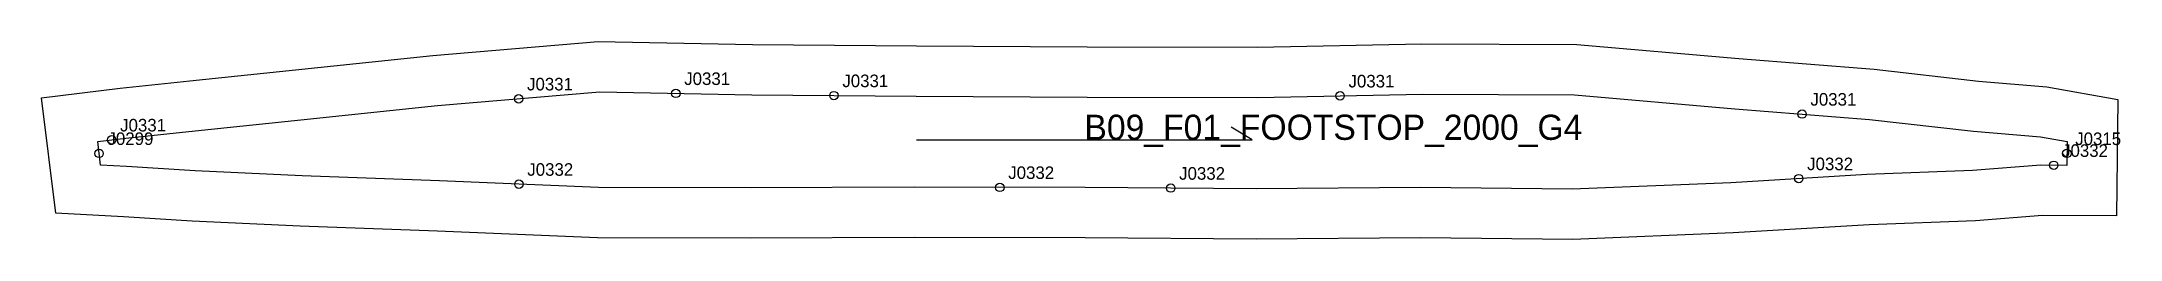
# Model space of a CAD drawing. Header units: millimetres. Extents: x -13 to 482, y -23 to 24.
import ezdxf

# ---------------------------------------------------------------- set-up
doc = ezdxf.new("R2010")
doc.units = ezdxf.units.MM
for name, color, linetype in [('CUT', 1, 'Continuous'), ('GRAIN', 3, 'Continuous'), ('LABEL', 7, 'Continuous'), ('NOTCH', 2, 'Continuous'), ('SEW', 5, 'Continuous')]:
    doc.layers.add(name, color=color, linetype=linetype)

msp = doc.modelspace()

# ---------------------------------------------------------------- linework, layer by layer
at = {"layer": 'CUT'}
msp.add_lwpolyline([(-13.37, 10.43), (5.34, 12.76), (21.95, 14.51), (47.12, 17.11), (79.81, 20.52), (119.25, 23.84), (155.99, 23.14), (195.05, 22.82), (235.73, 22.62), (276.29, 22.5), (315.47, 23.32), (352.38, 23.14), (390.99, 19.8), (423.21, 17.25), (448.03, 14.4), (464.33, 13.03), (481.27, 10.05), (480.92, -17.67), (463.31, -17.63), (447.34, -18.85), (422.03, -19.82), (389.65, -21.77), (351.42, -23.31), (315.12, -22.9), (275.99, -23.22), (235.22, -22.94), (194.57, -22.87), (155.41, -23.03), (119.03, -22.9), (80.96, -21.37), (48.2, -20.18), (22.52, -18.94), (6.17, -17.91), (-10, -17.03), (-13.37, 10.43)], close=True, dxfattribs=at)
at = {"layer": 'GRAIN'}
for p, q in [((195.06, 0.42), (275.06, 0.42)), ((275.06, 0.42), (270.06, 3.42))]:
    msp.add_line(p, q, dxfattribs=at)
at = {"layer": 'NOTCH'}
for centre in [(100.29, 10.2), (137.73, 11.49), (175.4, 10.98), (295.98, 10.91), (406.02, 6.57), (3.35, 0.42), (0.34, -2.8), (465.97, -5.64), (469.1, -2.82), (100.35, -10.14), (214.92, -10.9), (405.24, -8.81), (255.63, -11.08)]:
    msp.add_circle(centre, 1, dxfattribs=at)
at = {"layer": 'SEW'}
msp.add_lwpolyline([(0, 0), (6.71, 0.84), (23.19, 2.57), (48.36, 5.18), (80.94, 8.57), (119.64, 11.83), (155.83, 11.14), (194.98, 10.82), (235.69, 10.62), (276.4, 10.5), (315.57, 11.32), (351.83, 11.15), (390, 7.84), (422.05, 5.3), (446.84, 2.46), (462.79, 1.12), (469.14, 0), (469.07, -5.65), (462.87, -5.63), (446.65, -6.87), (421.44, -7.84), (389.05, -9.79), (351.25, -11.3), (315.14, -10.9), (275.98, -11.22), (235.27, -10.94), (194.56, -10.87), (155.4, -11.03), (119.29, -10.9), (81.42, -9.38), (48.71, -8.19), (23.19, -6.95), (6.87, -5.93), (0.69, -5.6)], close=True, dxfattribs=at)

# ---------------------------------------------------------------- texts
at = {"layer": 'LABEL'}
for s, height, p in [('J0331', 3, (102.29, 12.2)), ('J0331', 3, (139.73, 13.49)), ('J0331', 3, (177.4, 12.98)), ('J0331', 3, (297.98, 12.91)), ('J0331', 3, (408.02, 8.57)), ('J0331', 3, (5.35, 2.42)), ('B09_F01_FOOTSTOP_2000_G4', 6, (235.06, 0.42)), ('J0299', 3, (2.34, -0.8)), ('J0315', 3, (471.1, -0.82)), ('J0332', 3, (407.24, -6.81)), ('J0332', 3, (467.97, -3.64)), ('J0332', 3, (102.35, -8.14)), ('J0332', 3, (216.92, -8.9)), ('J0332', 3, (257.63, -9.08))]:
    msp.add_text(s, height=height, dxfattribs=at).set_placement(p)

doc.saveas('drawing.dxf')
